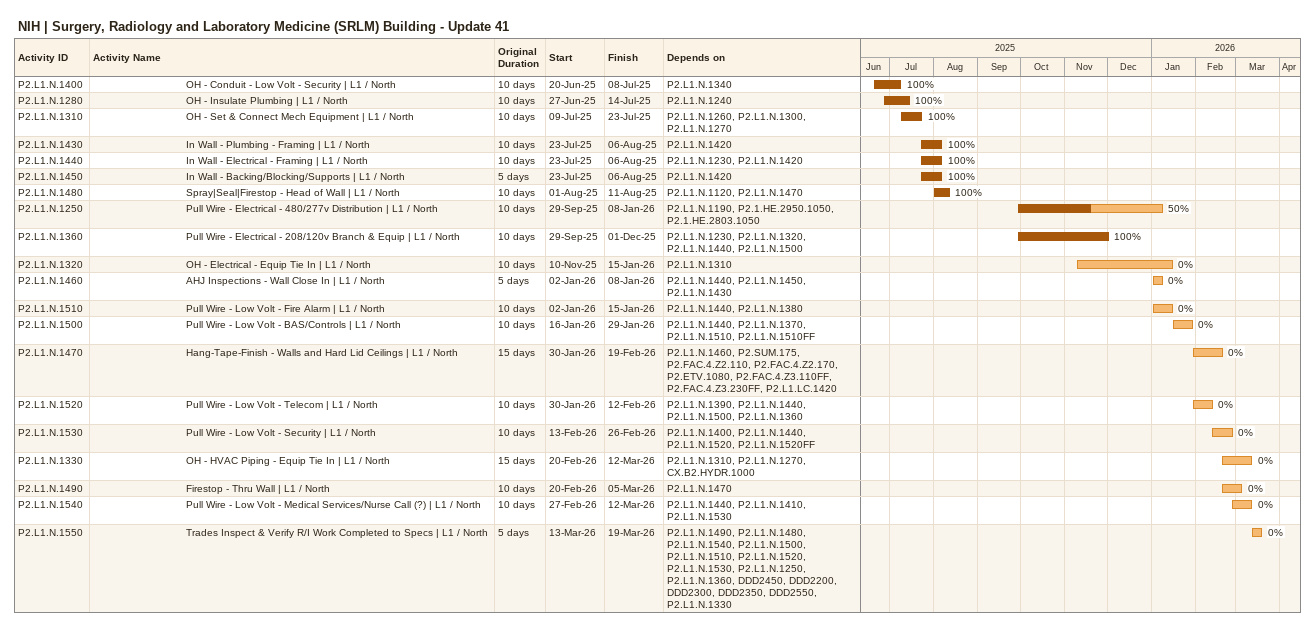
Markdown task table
NIH | Surgery, Radiology and Laboratory Medicine (SRLM) Building - Update 41

| ID | Level | Task | Original duration | Start | Finish | Predecessors | % complete |
|---|---|---|---|---|---|---|---|
| P2.L1.N.1400 | 8 | OH - Conduit - Low Volt - Security \| L1 / North | 10d | 2025-06-20 | 2025-07-08 | P2.L1.N.1340 | 100 |
| P2.L1.N.1280 | 8 | OH - Insulate Plumbing \| L1 / North | 10d | 2025-06-27 | 2025-07-14 | P2.L1.N.1240 | 100 |
| P2.L1.N.1310 | 8 | OH - Set & Connect Mech Equipment \| L1 / North | 10d | 2025-07-09 | 2025-07-23 | P2.L1.N.1260, P2.L1.N.1300, P2.L1.N.1270 | 100 |
| P2.L1.N.1430 | 8 | In Wall - Plumbing - Framing \| L1 / North | 10d | 2025-07-23 | 2025-08-06 | P2.L1.N.1420 | 100 |
| P2.L1.N.1440 | 8 | In Wall - Electrical - Framing \| L1 / North | 10d | 2025-07-23 | 2025-08-06 | P2.L1.N.1230, P2.L1.N.1420 | 100 |
| P2.L1.N.1450 | 8 | In Wall - Backing/Blocking/Supports \| L1 / North | 5d | 2025-07-23 | 2025-08-06 | P2.L1.N.1420 | 100 |
| P2.L1.N.1480 | 8 | Spray\|Seal\|Firestop - Head of Wall \| L1 / North | 10d | 2025-08-01 | 2025-08-11 | P2.L1.N.1120, P2.L1.N.1470 | 100 |
| P2.L1.N.1250 | 8 | Pull Wire - Electrical - 480/277v Distribution \| L1 / North | 10d | 2025-09-29 | 2026-01-08 | P2.L1.N.1190, P2.1.HE.2950.1050, P2.1.HE.2803.1050 | 50 |
| P2.L1.N.1360 | 8 | Pull Wire - Electrical - 208/120v Branch & Equip \| L1 / North | 10d | 2025-09-29 | 2025-12-01 | P2.L1.N.1230, P2.L1.N.1320, P2.L1.N.1440, P2.L1.N.1500 | 100 |
| P2.L1.N.1320 | 8 | OH - Electrical - Equip Tie In \| L1 / North | 10d | 2025-11-10 | 2026-01-15 | P2.L1.N.1310 | 0 |
| P2.L1.N.1460 | 8 | AHJ Inspections - Wall Close In \| L1 / North | 5d | 2026-01-02 | 2026-01-08 | P2.L1.N.1440, P2.L1.N.1450, P2.L1.N.1430 | 0 |
| P2.L1.N.1510 | 8 | Pull Wire - Low Volt - Fire Alarm \| L1 / North | 10d | 2026-01-02 | 2026-01-15 | P2.L1.N.1440, P2.L1.N.1380 | 0 |
| P2.L1.N.1500 | 8 | Pull Wire - Low Volt - BAS/Controls \| L1 / North | 10d | 2026-01-16 | 2026-01-29 | P2.L1.N.1440, P2.L1.N.1370, P2.L1.N.1510, P2.L1.N.1510FF | 0 |
| P2.L1.N.1470 | 8 | Hang-Tape-Finish - Walls and Hard Lid Ceilings \| L1 / North | 15d | 2026-01-30 | 2026-02-19 | P2.L1.N.1460, P2.SUM.175, P2.FAC.4.Z2.110, P2.FAC.4.Z2.170, P2.ETV.1080, P2.FAC.4.Z3.110FF, P2.FAC.4.Z3.230FF, P2.L1.LC.1420 | 0 |
| P2.L1.N.1520 | 8 | Pull Wire - Low Volt - Telecom \| L1 / North | 10d | 2026-01-30 | 2026-02-12 | P2.L1.N.1390, P2.L1.N.1440, P2.L1.N.1500, P2.L1.N.1360 | 0 |
| P2.L1.N.1530 | 8 | Pull Wire - Low Volt - Security \| L1 / North | 10d | 2026-02-13 | 2026-02-26 | P2.L1.N.1400, P2.L1.N.1440, P2.L1.N.1520, P2.L1.N.1520FF | 0 |
| P2.L1.N.1330 | 8 | OH - HVAC Piping - Equip Tie In \| L1 / North | 15d | 2026-02-20 | 2026-03-12 | P2.L1.N.1310, P2.L1.N.1270, CX.B2.HYDR.1000 | 0 |
| P2.L1.N.1490 | 8 | Firestop - Thru Wall \| L1 / North | 10d | 2026-02-20 | 2026-03-05 | P2.L1.N.1470 | 0 |
| P2.L1.N.1540 | 8 | Pull Wire - Low Volt - Medical Services/Nurse Call (?) \| L1 / North | 10d | 2026-02-27 | 2026-03-12 | P2.L1.N.1440, P2.L1.N.1410, P2.L1.N.1530 | 0 |
| P2.L1.N.1550 | 8 | Trades Inspect & Verify R/I Work Completed to Specs \| L1 / North | 5d | 2026-03-13 | 2026-03-19 | P2.L1.N.1490, P2.L1.N.1480, P2.L1.N.1540, P2.L1.N.1500, P2.L1.N.1510, P2.L1.N.1520, P2.L1.N.1530, P2.L1.N.1250, P2.L1.N.1360, DDD2450, DDD2200, DDD2300, DDD2350, DDD2550, P2.L1.N.1330 | 0 |
